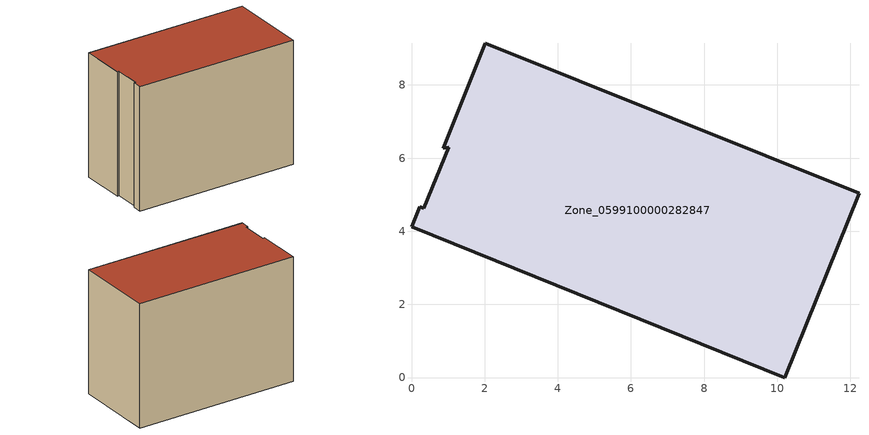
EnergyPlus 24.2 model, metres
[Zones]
Zone_0599100000282847
 floor ground (C_G): 0.34,4.62 1.02,6.29 0.86,6.28 2.01,9.13 12.24,5.03 10.2,0 0,4.13 0.22,4.67 z0
 wall outside (C_F): 10.2,0 12.24,5.03 2.01,9.13 0.86,6.28 1.02,6.29 0.34,4.62 0.22,4.67 0,4.13 10.2,0 z0:8.27
 roof outside (C_R): 1.02,6.29 0.34,4.62 0.22,4.67 0,4.13 10.2,0 12.24,5.03 2.01,9.13 0.86,6.28 z8.27
[BUILDING]
Pand.0599100000282847: North Axis=0; Terrain=City; Loads Convergence Tolerance Value=0.04; Temperature Convergence Tolerance Value=0.4; Solar Distribution=FullExterior; Maximum Number of Warmup Days=25; Minimum Number of Warmup Days=1
[Site:Location]
Rotterdam.The.Hague.AP_ZH_NLD Design_Conditions: Latitude=51.96; Longitude=4.45; Time Zone=1; Elevation=-4.5
[SITE:GROUNDTEMPERATURE:BUILDINGSURFACE]
18, 18, 18, 18, 18, 18, 18, 18, 18, 18, 18, 18
[MATERIAL] Thermal Absorptance=0.9; Solar Absorptance=0.7; Visible Absorptance=0.7
Name | Roughness | Thickness | Conductivity | Density | Specific Heat
G.TI.1975-1991 | MediumSmooth | 0.15 | 0.288461 | 540 | 1210
F.TI.1975-1991 | Rough | 0.3 | 0.230769 | 1920 | 840
R.TI.1975-1991 | MediumRough | 0.2 | 0.153846 | 1500 | 1000
[CONSTRUCTION]
C_G: G.TI.1975-1991
C_F: F.TI.1975-1991
C_R: R.TI.1975-1991
[ZONE]
Zone_0599100000282847: Type=1; Multiplier=1; Ceiling Height=Autocalculate; Volume=Autocalculate; Floor Area=autocalculate; Part of Total Floor Area=Yes
[ZONEINFILTRATION:DESIGNFLOWRATE]
Infil_Zone_0599100000282847: Zone or ZoneList or Space or SpaceList=Zone_0599100000282847; Schedule=AlwaysOn; Design Flow Rate Calculation Method=Flow/Area; Flow Rate per Floor Area=0.003; Constant Term Coefficient=1; Temperature Term Coefficient=0; Velocity Term Coefficient=0; Velocity Squared Term Coefficient=0
[HVACTEMPLATE:ZONE:IDEALLOADSAIRSYSTEM]
Zone_0599100000282847: Maximum Heating Supply Air Temperature=50; Minimum Cooling Supply Air Temperature=13; Maximum Heating Supply Air Humidity Ratio=0.0156; Minimum Cooling Supply Air Humidity Ratio=0.0077; Heating Limit=NoLimit; Cooling Limit=NoLimit; Dehumidification Control Type=ConstantSensibleHeatRatio; Cooling Sensible Heat Ratio=0.7; Dehumidification Setpoint=60; Humidification Control Type=None; Humidification Setpoint=30; Outdoor Air Method=None; Outdoor Air Flow Rate per Person=0.00944; Outdoor Air Flow Rate per Zone Floor Area=0; Outdoor Air Flow Rate per Zone=0; Demand Controlled Ventilation Type=None; Outdoor Air Economizer Type=NoEconomizer; Heat Recovery Type=None; Sensible Heat Recovery Effectiveness=0.7; Latent Heat Recovery Effectiveness=0.65
[ZONECONTROL:THERMOSTAT]
ThermostatControl_Zone_0599100000282847: Zone or ZoneList=Zone_0599100000282847; Control Type Schedule=DualSetpointControlType; Control 1=Thermostat_Zone_0599100000282847; Temperature Difference Between Cutout And Setpoint=0
[THERMOSTATSETPOINT:DUALSETPOINT]
Thermostat_Zone_0599100000282847: Heating Setpoint Temperature Schedule=HeatingSetpoint_Zone_0599100000282847; Cooling Setpoint Temperature Schedule=CoolingSetpoint_Zone_0599100000282847
[SCHEDULE:COMPACT]
HeatingSetpoint_Zone_0599100000282847: Through: 12/31, For: AllDays, Until: 24:00, 21
CoolingSetpoint_Zone_0599100000282847: Through: 12/31, For: AllDays, Until: 24:00, 24
DualSetpointControlType: Through: 12/31, For: AllDays, Until: 24:00, 4
AlwaysOn: Through: 12/31, For: AllDays, Until: 24:00, 1
